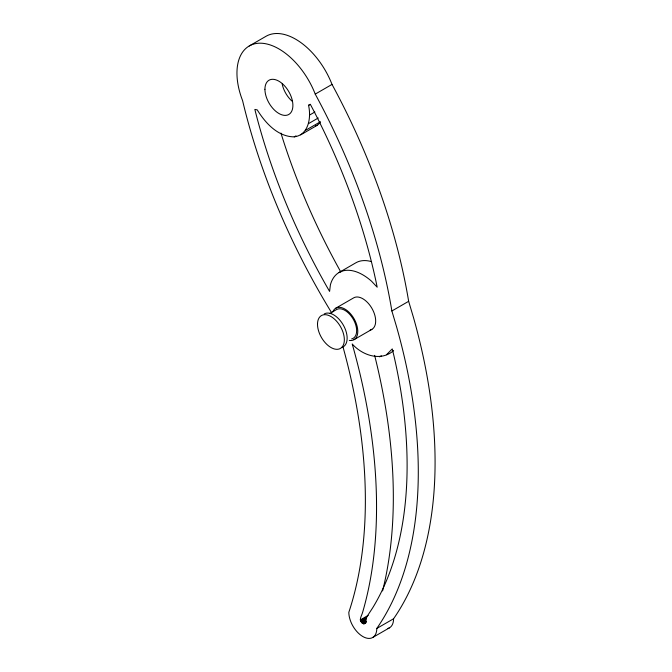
<?xml version="1.0" encoding="UTF-8"?>
<svg xmlns="http://www.w3.org/2000/svg" width="672" height="672" viewBox="0 0 672 672"><rect width="100%" height="100%" fill="white"/><g stroke="black" fill="none" stroke-linecap="round" stroke-linejoin="round"><path stroke-width="1.01" d="M308.532 105.286L310.397 104.446L311.514 106.546A438.152 252.966 60 0 1 376.018 281.534L377.177 287.171L371.498 281.173A47.46 27.401 60 0 0 330.397 284.844L329.591 291.43L326.441 285.961A438.152 252.966 60 0 1 255.385 111.552L254.856 109.41L257.225 109.872C265.339 122.934 277.662 136.752 294.244 136.87C308.918 134.946 311.321 117.13 308.532 105.286L310.296 104.269M300.594 134.904L317.377 125.219L320.158 122.64M386.543 354.69L392.255 348.902L393.893 355.622A429.374 247.901 60 0 1 372.733 607.748L365.971 618.131C366.526 620.55 365.257 625.909 362.107 622.986C358.243 620.105 361.847 615.619 362.678 612.142A500.346 288.876 60 0 0 352.489 344.929L352.22 343.997C362.443 355.438 380.806 361.796 393.607 350.616M249.245 45.973L266.028 36.28A59.329 34.255 60 0 1 332.018 84.412A453.978 262.105 60 0 1 408.652 301.308L413.339 317.05A445.2 257.04 60 0 1 393.574 618.769A19.774 11.416 60 0 1 387.61 628.547M331.649 312.774A453.978 262.105 60 0 1 242.575 100.59A59.329 34.255 60 0 1 257.93 43.285A59.329 34.255 60 0 1 315.235 94.105L332.018 84.412M309.574 115.055L314.874 111.997M308.532 123.614L318.242 118.003M294.244 136.87L296.008 135.845M305.466 130.385L320.485 121.716M339.083 272.488L355.858 262.802A47.46 27.401 60 0 1 370.902 261.458M335.815 308.171L353.716 297.83A18.194 10.5 60 0 1 372.666 309.733A18.194 10.5 60 0 1 370.188 330.019M329.725 313.513L336.605 309.54A16.615 9.593 60 0 1 353.909 320.401A16.615 9.593 60 0 1 351.649 338.923M342.888 346.517A484.52 279.737 60 0 1 348.827 612.31A19.774 11.416 60 0 0 362.813 636.527A19.774 11.416 60 0 0 376.79 628.454A445.2 257.04 60 0 0 396.556 326.735L391.877 310.993L408.652 301.308M354.01 339.679L371.91 329.347M379.588 356.84L381.36 355.816M360.234 619.987L368.18 615.392M360.469 620.592L367.534 616.51M360.898 621.482L366.198 618.425M361.46 622.297L365.879 619.752M362.107 622.986L365.644 620.945M362.813 623.498L366.341 621.457M363.51 623.792L366.156 622.264M364.157 623.86L365.929 622.843M376.79 628.454L393.574 618.769M372.7 637.51L389.474 627.816M315.563 125.782L317.377 125.219M324.232 313.942A18.984 10.962 60 0 1 344.005 326.357A18.984 10.962 60 0 1 341.418 347.525M332.825 311.867A18.194 10.5 60 0 1 354.01 318.671A18.194 10.5 60 0 1 349.306 340.427M315.235 94.105A453.978 262.105 60 0 1 391.877 310.993M292.068 101.17A19.774 11.416 60 0 1 282.181 84.042M340.855 272.059A438.152 252.966 60 0 1 280.955 133.098M374.632 355.354A500.346 288.876 60 0 1 382.586 590.906M317.503 324.248A18.984 10.962 60 0 0 337.638 349.297A18.984 10.962 60 0 0 337.638 322.451A18.984 10.962 60 0 0 317.503 324.248M264.928 89.275A19.774 11.416 60 0 0 285.902 115.366A19.774 11.416 60 0 0 285.902 87.402A19.774 11.416 60 0 0 264.928 89.275"/></g></svg>
